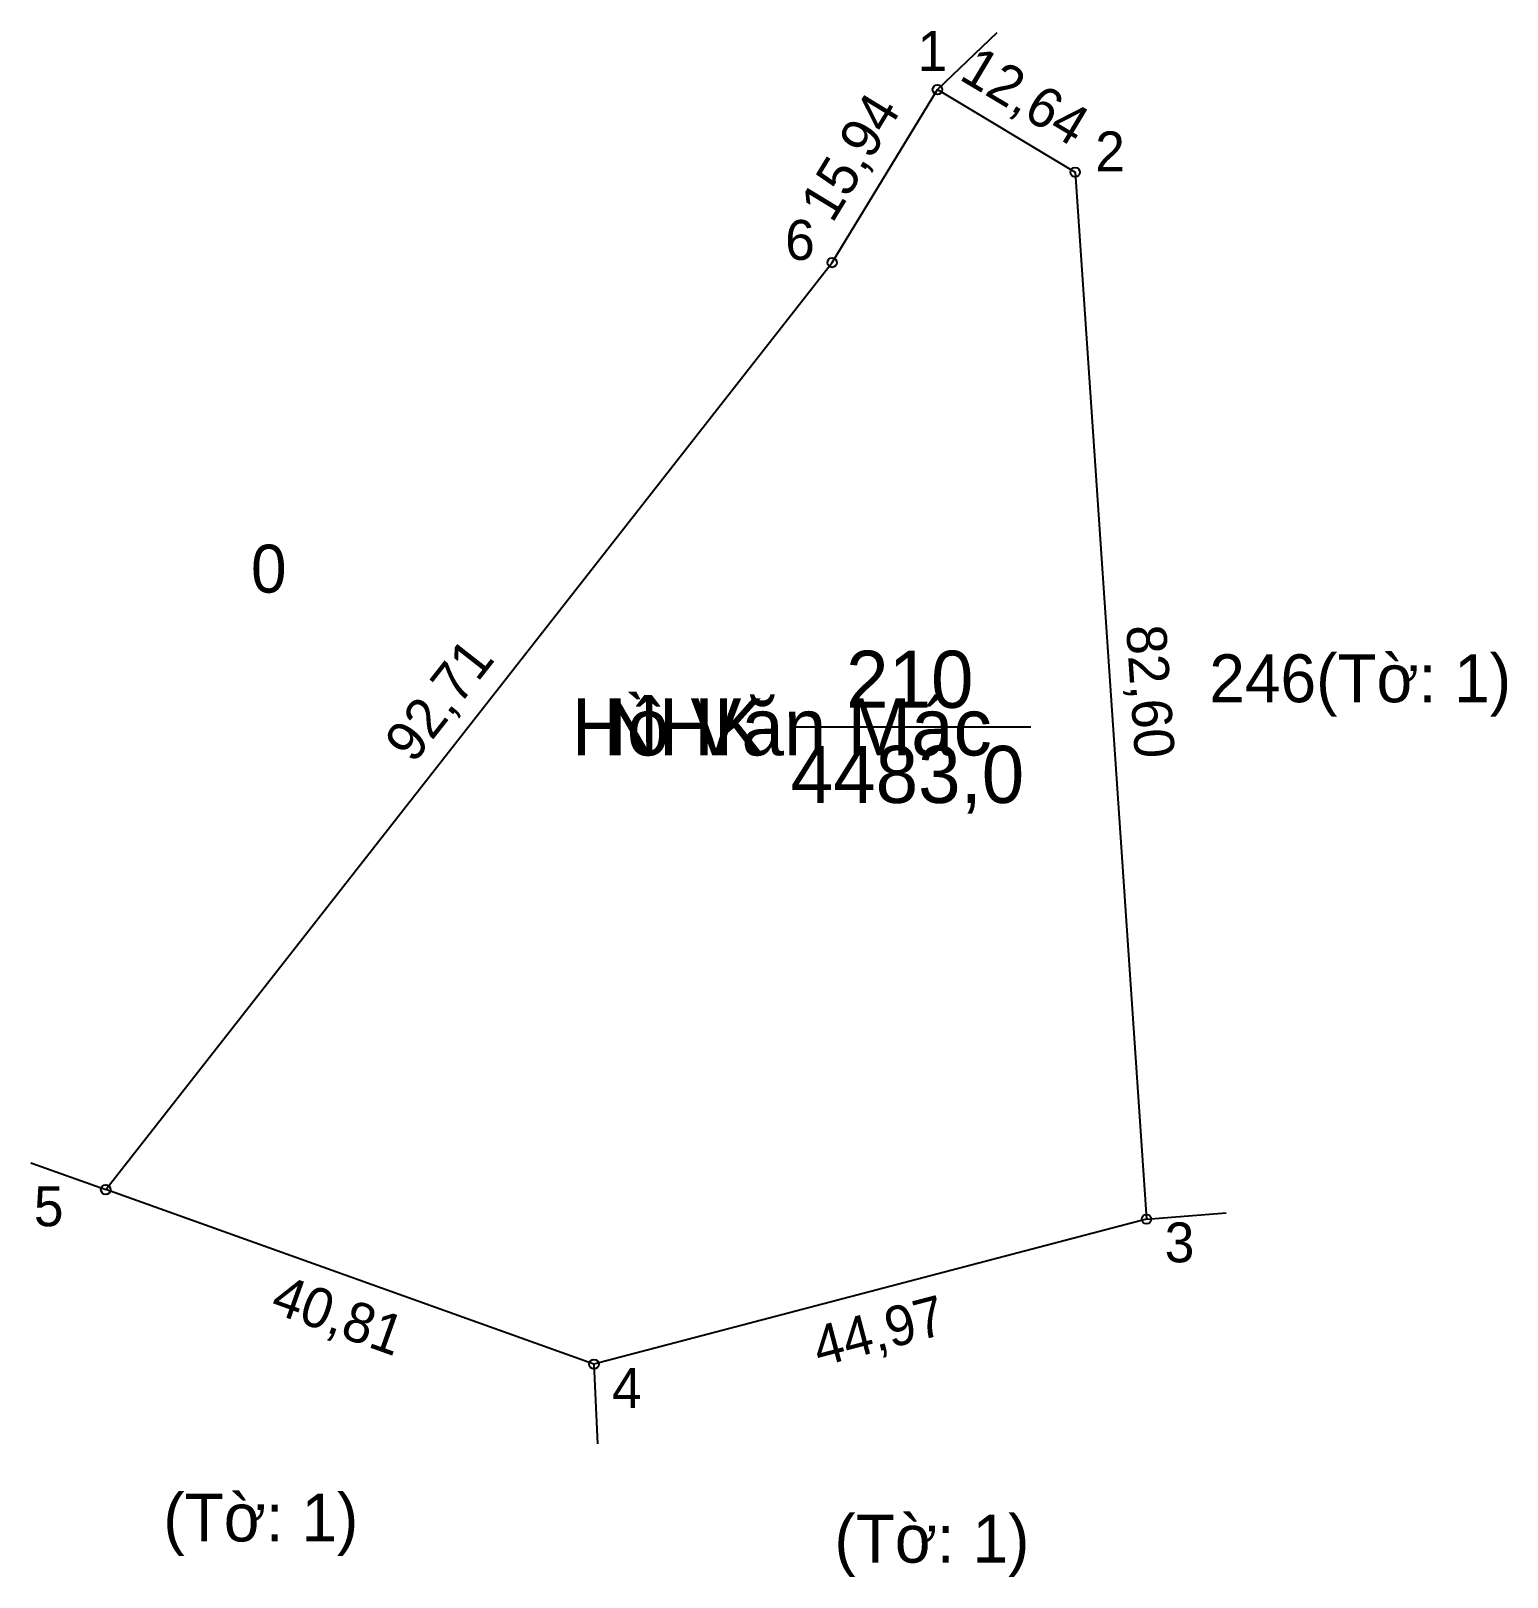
# Model space of a CAD drawing. Extents: x 549262 to 549378, y 1822726 to 1822848.
import ezdxf

# ---------------------------------------------------------------- set-up
doc = ezdxf.new("R2010")
doc.units = 0
for name, color, linetype in [('CanhThua', 7, 'Continuous'), ('ChieuDaiCanhThua', 7, 'Continuous'), ('MocDinhThua', 7, 'Continuous'), ('NhanDiaChinhThua', 7, 'Continuous'), ('NhanTuCan', 7, 'Continuous'), ('RauThua', 7, 'Continuous'), ('SoHieuDinhThua', 7, 'Continuous'), ('TenChuSuDung', 7, 'Continuous')]:
    doc.layers.add(name, color=color, linetype=linetype)

msp = doc.modelspace()

# ---------------------------------------------------------------- linework, layer by layer
at = {"layer": 'CanhThua'}
for p, q in [((549325.25, 1822829.3), (549333.54, 1822842.91)), ((549333.54, 1822842.91), (549344.38, 1822836.41)), ((549344.38, 1822836.41), (549350, 1822754)), ((549268.07, 1822756.32), (549325.25, 1822829.3)), ((549306.5, 1822742.58), (549268.07, 1822756.32)), ((549350, 1822754), (549306.5, 1822742.58))]:
    msp.add_line(p, q, dxfattribs=at)
at = {"layer": 'MocDinhThua'}
for centre in [(549333.54, 1822842.91), (549344.38, 1822836.41), (549325.25, 1822829.3), (549268.07, 1822756.32), (549350, 1822754), (549306.5, 1822742.58)]:
    msp.add_circle(centre, 0.377, dxfattribs=at)
at = {"layer": 'NhanDiaChinhThua'}
msp.add_line((549321.99, 1822792.75), (549340.88, 1822792.75), dxfattribs=at)
at = {"layer": 'RauThua'}
for p, q in [((549333.54, 1822842.91), (549338.24, 1822847.42)), ((549262.18, 1822758.43), (549268.07, 1822756.32)), ((549350, 1822754), (549356.26, 1822754.5)), ((549306.5, 1822742.58), (549306.77, 1822736.31))]:
    msp.add_line(p, q, dxfattribs=at)

# ---------------------------------------------------------------- texts
at = {"layer": 'ChieuDaiCanhThua'}
for s, rotation, p in [('12,64', 329.0588, (549335.15, 1822843.78)), ('15,94', 58.6793, (549325.26, 1822832.32)), ('82,60', 273.9004, (549348.39, 1822800.68)), ('92,71', 51.9188, (549292.29, 1822789.77)), ('40,81', 340.3245, (549280.91, 1822746.73)), ('44,97', 14.7098, (549324.23, 1822742.36))]:
    msp.add_text(s, height=3.142, rotation=rotation, dxfattribs=at).set_placement(p)
at = {"layer": 'NhanDiaChinhThua'}
for s, p in [('210', (549326.35, 1822794.25)), ('NHK', (549307.25, 1822790.5)), ('4483,0', (549321.99, 1822786.76))]:
    msp.add_text(s, height=4.494, dxfattribs=at).set_placement(p)
at = {"layer": 'NhanTuCan'}
for s, p in [('0', (549279.5, 1822803.32)), ('246(Tờ: 1)', (549354.94, 1822794.69)), ('(Tờ: 1)', (549272.6, 1822728.63)), ('(Tờ: 1)', (549325.43, 1822726.96))]:
    msp.add_text(s, height=3.77, dxfattribs=at).set_placement(p)
at = {"layer": 'SoHieuDinhThua'}
for s, p in [('1', (549331.97, 1822844.39)), ('2', (549345.96, 1822836.48)), ('6', (549321.55, 1822829.51)), ('5', (549262.41, 1822753.44)), ('3', (549351.43, 1822750.6)), ('4', (549307.92, 1822739.14))]:
    msp.add_text(s, height=3.14, dxfattribs=at).set_placement(p)
at = {"layer": 'TenChuSuDung'}
msp.add_text('Hồ Văn Mác', height=4.494, dxfattribs=at).set_placement((549304.75, 1822790.5))

doc.saveas('drawing.dxf')
